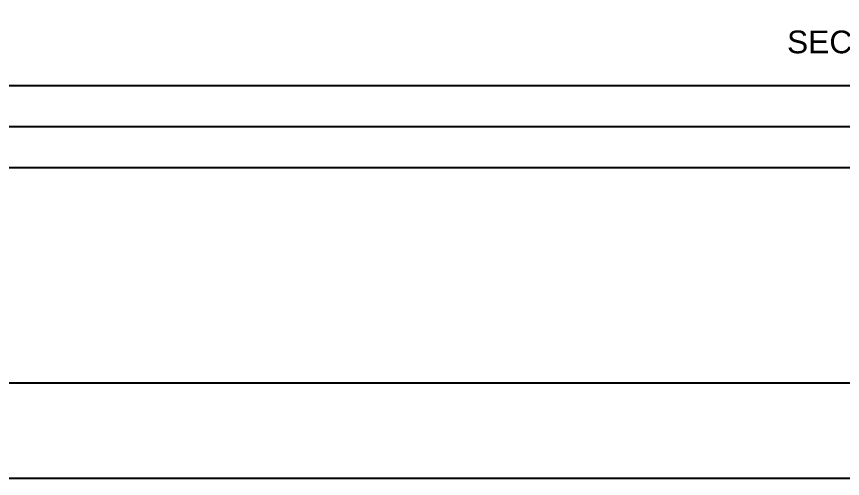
# Model space of a CAD drawing. Header units: millimetres. Extents: x 0 to 672800, y 0 to 118800.
# Drawn here: x 245375 to 281755, y 0 to 20327 of the extents above; entities that cross this region are included whole.
import ezdxf
from ezdxf.enums import TextEntityAlignment as Align

# ---------------------------------------------------------------- set-up
doc = ezdxf.new("R2010")
doc.units = ezdxf.units.MM
doc.header["$LTSCALE"] = 200
doc.layers.get('DEFPOINTS').update_dxf_attribs({"color": 137})
doc.styles.get("Standard").update_dxf_attribs({"font": 'arial.ttf'})

msp = doc.modelspace()

# ---------------------------------------------------------------- linework, layer by layer
at = {"layer": 'DEFPOINTS'}
for points in [[(168200, 118800), (336400, 118800), (336400, 0), (168200, 0)], [(314900, 4200), (177500, 4200), (177500, 114600), (314900, 114600)], [(298650, 13690.3), (298650, 53090.3), (191250, 53090.3), (191250, 13690.3)], [(296850, 15490.3), (296850, 51290.3), (193050, 51290.3), (193050, 15490.3)], [(295050, 17290.3), (295050, 49490.3), (194850, 49490.3), (194850, 17290.3)]]:
    msp.add_lwpolyline(points, close=True, dxfattribs=at)

# ---------------------------------------------------------------- texts
msp.add_text('SECTION-2(C~B)', height=1000, dxfattribs=at).set_placement((284882, 19210.5), align=Align.MIDDLE_CENTER)

doc.saveas('drawing.dxf')
